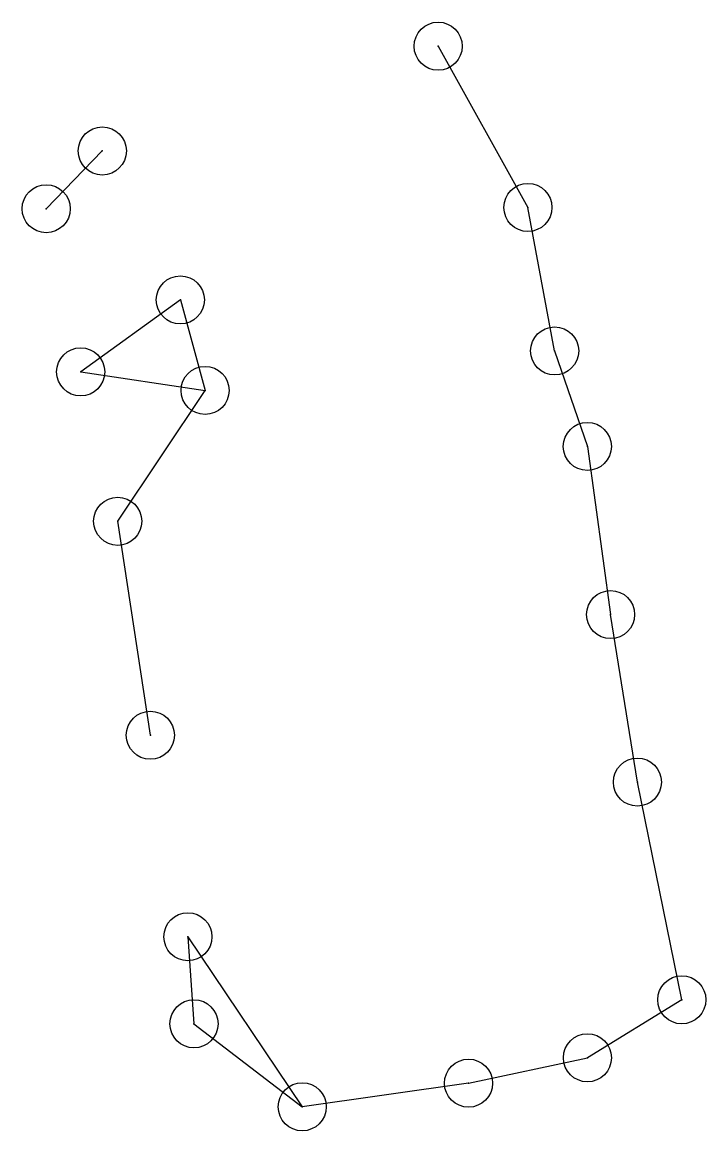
# Model space of a CAD drawing. Header units: metres. Extents: x -6.34 to 0.63, y -1.57 to 6.57.
# Drawn here: x -0.793 to 0.629, y 4.265 to 6.57 of the extents above; entities outside this region: 2.
import ezdxf

# ---------------------------------------------------------------- set-up
doc = ezdxf.new("R2010")
doc.units = ezdxf.units.M
doc.layers.add('keypoints', color=1, linetype='Continuous')
doc.layers.add('lines', color=2, linetype='Continuous')

msp = doc.modelspace()

# ---------------------------------------------------------------- linework, layer by layer
for p in [(0.0726, 6.5204, -1.6452), (-0.626, 6.3025, -1.6307), (-0.7427, 6.1824, -1.6285), (0.2593, 6.185, -1.5979), (-0.4637, 5.9928, -1.618), (0.3149, 5.8866, -1.6032), (-0.671, 5.8431, -1.6449), (-0.4122, 5.8045, -1.6303), (0.3829, 5.688, -1.65), (-0.594, 5.5323, -1.6807), (0.4313, 5.3383, -1.6021), (-0.5261, 5.0873, -1.6362), (0.487, 4.9899, -1.6626), (-0.448, 4.6682, -1.6336), (0.5794, 4.5371, -1.6229), (-0.4353, 4.4872, -1.6406), (0.3831, 4.4165, -1.6605), (0.1358, 4.3637, -1.6091), (-0.2101, 4.3146, -1.6369), (-6.29, -1.5169, -1.656)]:
    msp.add_point(p)
at = {"layer": 'keypoints'}
for centre in [(0.0726, 6.5204, -1.6452), (-0.626, 6.3025, -1.6307), (-0.7427, 6.1824, -1.6285), (0.2593, 6.185, -1.5979), (-0.4637, 5.9928, -1.618), (0.3149, 5.8866, -1.6032), (-0.671, 5.8431, -1.6449), (-0.4122, 5.8045, -1.6303), (0.3829, 5.688, -1.65), (-0.594, 5.5323, -1.6807), (0.4313, 5.3383, -1.6021), (-0.5261, 5.0873, -1.6362), (0.487, 4.9899, -1.6626), (-0.448, 4.6682, -1.6336), (0.5794, 4.5371, -1.6229), (-0.4353, 4.4872, -1.6406), (0.3831, 4.4165, -1.6605), (0.1358, 4.3637, -1.6091), (-0.2101, 4.3146, -1.6369), (-6.29, -1.5169, -1.656)]:
    msp.add_circle(centre, 0.05, dxfattribs=at)
at = {"layer": 'lines'}
for p, q in [((0.0726, 6.5204, -1.6452), (0.2593, 6.185, -1.5979)), ((-0.7427, 6.1824, -1.6285), (-0.626, 6.3025, -1.6307)), ((0.3149, 5.8866, -1.6032), (0.2593, 6.185, -1.5979)), ((-0.4637, 5.9928, -1.618), (-0.671, 5.8431, -1.6449)), ((-0.4637, 5.9928, -1.618), (-0.4122, 5.8045, -1.6303)), ((0.3149, 5.8866, -1.6032), (0.3829, 5.688, -1.65)), ((-0.671, 5.8431, -1.6449), (-0.4122, 5.8045, -1.6303)), ((-0.594, 5.5323, -1.6807), (-0.4122, 5.8045, -1.6303)), ((0.3829, 5.688, -1.65), (0.4313, 5.3383, -1.6021)), ((-0.5261, 5.0873, -1.6362), (-0.594, 5.5323, -1.6807)), ((0.487, 4.9899, -1.6626), (0.4313, 5.3383, -1.6021)), ((0.5794, 4.5371, -1.6229), (0.487, 4.9899, -1.6626)), ((-0.448, 4.6682, -1.6336), (-0.4353, 4.4872, -1.6406)), ((-0.448, 4.6682, -1.6336), (-0.2101, 4.3146, -1.6369)), ((0.5794, 4.5371, -1.6229), (0.3831, 4.4165, -1.6605)), ((-0.4353, 4.4872, -1.6406), (-0.2101, 4.3146, -1.6369)), ((0.1358, 4.3637, -1.6091), (0.3831, 4.4165, -1.6605)), ((0.1358, 4.3637, -1.6091), (-0.2101, 4.3146, -1.6369))]:
    msp.add_line(p, q, dxfattribs=at)

doc.saveas('drawing.dxf')
